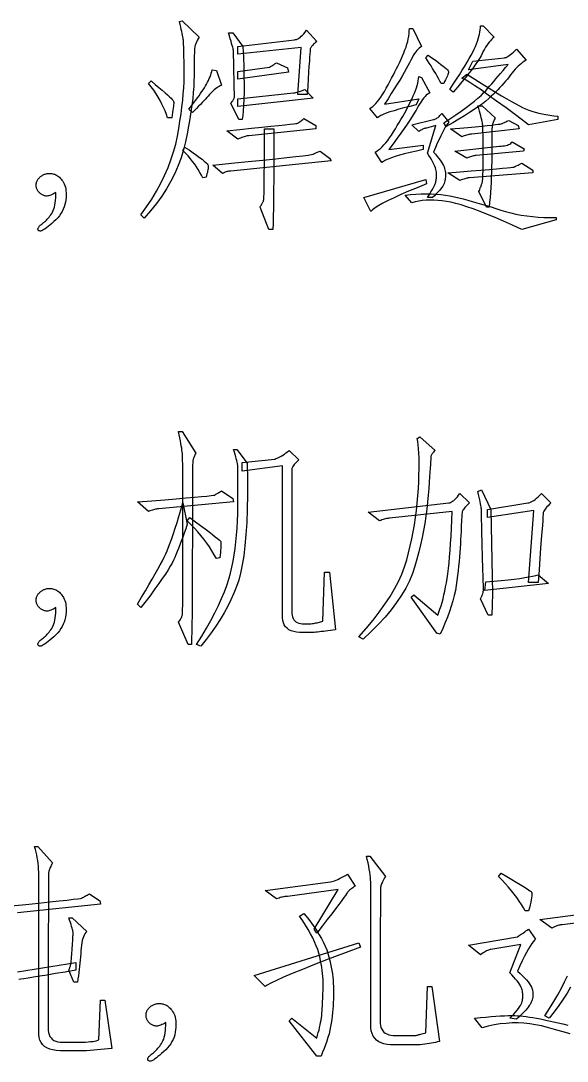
# Model space of a CAD drawing. Extents: x 0 to 420, y 0 to 297.
# Drawn here: x 80.59 to 91.79, y 44.27 to 65.58 of the extents above; entities that cross this region are included whole.
import ezdxf

# ---------------------------------------------------------------- set-up
doc = ezdxf.new("R2010")
doc.units = 0

msp = doc.modelspace()

# ---------------------------------------------------------------- linework, layer by layer
at = {"color": 7, "lineweight": 25}
for points in [[(83.796, 63.215), (83.824, 63.373), (83.849, 63.525), (83.871, 63.672), (83.89, 63.814), (83.906, 63.951), (83.918, 64.083), (83.928, 64.21), (83.934, 64.332), (83.937, 64.448), (83.937, 64.56), (83.935, 64.664), (83.933, 64.759), (83.931, 64.845), (83.93, 64.921), (83.928, 64.988), (83.926, 65.046), (83.924, 65.095), (83.923, 65.134), (83.921, 65.163), (83.919, 65.184), (83.917, 65.202), (83.913, 65.224), (83.908, 65.251), (83.902, 65.282), (83.895, 65.318), (83.886, 65.358), (83.877, 65.402), (83.866, 65.451), (83.853, 65.504), (83.84, 65.562), (83.893, 65.579), (84.244, 65.245), (84.231, 65.225), (84.218, 65.204), (84.207, 65.185), (84.196, 65.165), (84.187, 65.147), (84.179, 65.128), (84.172, 65.111), (84.165, 65.094), (84.16, 65.077), (84.156, 65.061), (84.153, 65.041), (84.15, 65.011), (84.147, 64.973), (84.145, 64.926), (84.143, 64.87), (84.142, 64.805), (84.14, 64.731), (84.139, 64.647), (84.139, 64.555), (84.139, 64.454), (84.137, 64.346), (84.132, 64.232), (84.123, 64.111), (84.111, 63.985), (84.095, 63.852), (84.075, 63.714), (84.053, 63.57), (84.026, 63.419), (83.996, 63.263), (83.963, 63.101), (83.923, 62.937), (83.873, 62.774), (83.813, 62.613), (83.744, 62.454), (83.664, 62.297), (83.575, 62.141), (83.476, 61.987), (83.367, 61.835), (83.248, 61.685), (83.119, 61.536), (83.049, 61.607), (83.164, 61.768), (83.27, 61.93), (83.367, 62.091), (83.455, 62.252), (83.535, 62.413), (83.605, 62.574), (83.666, 62.735), (83.718, 62.895), (83.762, 63.055)], [(88.551, 64.718), (88.52, 64.659), (88.485, 64.594), (88.446, 64.524), (88.402, 64.448), (88.353, 64.367), (88.3, 64.279), (88.242, 64.187), (88.18, 64.088), (88.113, 63.984), (88.041, 63.874), (88.744, 63.98), (88.691, 63.857), (88.56, 63.826), (88.44, 63.796), (88.332, 63.767), (88.236, 63.739), (88.151, 63.712), (88.078, 63.686), (88.016, 63.661), (87.966, 63.637), (87.927, 63.615), (87.9, 63.593), (87.742, 63.786), (87.771, 63.803), (87.801, 63.826), (87.831, 63.853), (87.863, 63.886), (87.896, 63.925), (87.93, 63.969), (87.965, 64.018), (88.001, 64.073), (88.038, 64.134), (88.076, 64.2), (88.114, 64.268), (88.151, 64.336), (88.188, 64.403), (88.223, 64.47), (88.256, 64.536), (88.289, 64.601), (88.321, 64.667), (88.352, 64.731), (88.382, 64.795), (88.41, 64.859), (88.437, 64.921), (88.461, 64.982), (88.482, 65.042), (88.5, 65.101), (88.516, 65.158), (88.528, 65.213), (88.538, 65.267), (88.545, 65.32), (88.549, 65.371), (88.551, 65.421), (88.621, 65.421), (88.797, 65.052), (88.776, 65.039), (88.753, 65.022), (88.731, 65), (88.707, 64.973), (88.683, 64.942), (88.658, 64.907), (88.632, 64.866), (88.606, 64.821), (88.579, 64.772)], [(89.447, 64.12), (89.377, 64.173), (89.449, 64.28), (89.515, 64.381), (89.577, 64.476), (89.634, 64.567), (89.687, 64.652), (89.735, 64.732), (89.778, 64.807), (89.816, 64.876), (89.849, 64.94), (89.878, 64.999), (89.903, 65.055), (89.925, 65.108), (89.945, 65.16), (89.962, 65.21), (89.977, 65.259), (89.989, 65.305), (89.998, 65.35), (90.005, 65.393), (90.009, 65.434), (90.01, 65.474), (90.063, 65.474), (90.291, 65.245), (90.263, 65.223), (90.236, 65.198), (90.21, 65.171), (90.184, 65.141), (90.159, 65.109), (90.135, 65.075), (90.111, 65.038), (90.089, 64.998), (90.066, 64.956), (90.045, 64.911), (90.02, 64.862), (89.987, 64.807), (89.947, 64.744), (89.899, 64.675), (89.843, 64.599), (89.779, 64.517), (89.708, 64.428), (89.629, 64.332), (89.542, 64.23)], [(84.947, 64.964), (84.946, 64.974), (84.943, 64.99), (84.938, 65.012), (84.93, 65.04), (84.921, 65.074), (84.909, 65.114), (84.896, 65.16), (84.88, 65.212), (84.862, 65.27), (84.842, 65.333), (84.93, 65.333), (85.141, 65.052), (85.15, 64.835), (85.157, 64.632), (85.161, 64.445), (85.163, 64.273), (85.163, 64.116), (85.16, 63.974), (85.154, 63.847), (85.146, 63.736), (85.136, 63.639), (85.123, 63.558), (85.053, 63.558), (84.895, 63.892), (84.908, 63.909), (84.92, 63.925), (84.93, 63.941), (84.94, 63.955), (84.947, 63.969), (84.954, 63.982), (84.959, 63.993), (84.962, 64.004), (84.964, 64.015), (84.965, 64.024), (84.965, 64.036), (84.965, 64.057), (84.964, 64.085), (84.964, 64.121), (84.963, 64.164), (84.962, 64.216), (84.961, 64.275), (84.959, 64.342), (84.958, 64.416), (84.956, 64.498), (84.954, 64.581), (84.953, 64.655), (84.952, 64.721), (84.951, 64.78), (84.95, 64.83), (84.949, 64.873), (84.948, 64.908), (84.948, 64.934), (84.947, 64.953)], [(85.035, 65.052), (86.195, 65.193), (86.217, 65.195), (86.239, 65.2), (86.262, 65.21), (86.285, 65.224), (86.31, 65.241), (86.335, 65.262), (86.36, 65.287), (86.387, 65.316), (86.414, 65.349), (86.441, 65.386), (86.652, 65.158), (86.629, 65.137), (86.608, 65.118), (86.589, 65.1), (86.572, 65.083), (86.558, 65.067), (86.546, 65.053), (86.536, 65.04), (86.529, 65.028), (86.523, 65.018), (86.521, 65.008), (86.518, 64.991), (86.515, 64.956), (86.511, 64.905), (86.507, 64.837), (86.501, 64.751), (86.494, 64.649), (86.487, 64.529), (86.478, 64.392), (86.469, 64.239), (86.459, 64.068), (86.266, 64.068), (86.336, 65.035), (85.035, 64.894)], [(90.23, 64.033), (90.178, 63.985), (90.117, 63.935), (90.047, 63.881), (89.968, 63.824), (89.88, 63.765), (89.783, 63.701), (89.678, 63.635), (89.563, 63.566), (89.439, 63.493), (89.307, 63.417), (89.254, 63.488), (89.383, 63.573), (89.502, 63.655), (89.612, 63.732), (89.712, 63.804), (89.803, 63.872), (89.885, 63.936), (89.957, 63.995), (90.019, 64.05), (90.072, 64.101), (90.115, 64.147), (90.155, 64.192), (90.195, 64.239), (90.238, 64.287), (90.281, 64.338), (90.326, 64.391), (90.373, 64.445), (90.42, 64.502), (90.47, 64.56), (90.52, 64.621), (90.572, 64.683), (89.764, 64.577), (89.852, 64.753), (90.502, 64.824), (90.517, 64.825), (90.534, 64.831), (90.554, 64.839), (90.575, 64.852), (90.599, 64.868), (90.624, 64.887), (90.652, 64.91), (90.682, 64.936), (90.714, 64.966), (90.748, 64.999), (90.941, 64.771), (90.91, 64.752), (90.878, 64.731), (90.847, 64.707), (90.815, 64.681), (90.783, 64.652), (90.752, 64.621), (90.72, 64.588), (90.688, 64.551), (90.657, 64.513), (90.625, 64.472), (90.593, 64.43), (90.559, 64.387), (90.523, 64.344), (90.486, 64.3), (90.447, 64.257), (90.407, 64.213), (90.365, 64.168), (90.321, 64.123), (90.276, 64.078)], [(88.938, 64.876), (89.014, 64.822), (89.083, 64.773), (89.145, 64.728), (89.198, 64.688), (89.243, 64.652), (89.28, 64.621), (89.31, 64.595), (89.331, 64.573), (89.345, 64.555), (89.351, 64.542), (89.351, 64.53), (89.35, 64.516), (89.346, 64.498), (89.339, 64.478), (89.331, 64.454), (89.32, 64.428), (89.307, 64.4), (89.292, 64.368), (89.274, 64.334), (89.254, 64.296), (89.201, 64.296), (89.176, 64.346), (89.149, 64.396), (89.121, 64.447), (89.092, 64.499), (89.061, 64.551), (89.028, 64.604), (88.995, 64.658), (88.959, 64.713), (88.923, 64.768), (88.885, 64.824)], [(84.35, 64.208), (84.373, 64.247), (84.395, 64.285), (84.416, 64.323), (84.434, 64.36), (84.451, 64.397), (84.466, 64.434), (84.479, 64.47), (84.49, 64.506), (84.5, 64.542), (84.508, 64.577), (84.596, 64.56), (84.701, 64.261), (84.677, 64.25), (84.652, 64.236), (84.627, 64.222), (84.603, 64.205), (84.578, 64.186), (84.554, 64.166), (84.529, 64.144), (84.504, 64.12), (84.48, 64.095), (84.455, 64.068), (84.43, 64.039), (84.402, 64.008), (84.372, 63.975), (84.34, 63.941), (84.306, 63.905), (84.27, 63.867), (84.231, 63.828), (84.191, 63.786), (84.148, 63.743), (84.104, 63.699), (84.033, 63.769), (84.071, 63.818), (84.108, 63.865), (84.143, 63.912), (84.177, 63.957), (84.209, 64.002), (84.24, 64.045), (84.27, 64.088), (84.298, 64.129), (84.324, 64.169)], [(85.035, 64.542), (85.686, 64.63), (85.703, 64.641), (85.719, 64.651), (85.735, 64.66), (85.75, 64.67), (85.765, 64.679), (85.778, 64.687), (85.791, 64.695), (85.804, 64.703), (85.815, 64.711), (85.826, 64.718), (86.055, 64.613), (86.072, 64.525), (85.035, 64.384)], [(83.26, 64.349), (83.344, 64.278), (83.419, 64.214), (83.486, 64.157), (83.544, 64.106), (83.594, 64.061), (83.635, 64.023), (83.668, 63.992), (83.693, 63.966), (83.709, 63.948), (83.717, 63.936), (83.72, 63.925), (83.721, 63.908), (83.721, 63.887), (83.72, 63.86), (83.717, 63.828), (83.713, 63.791), (83.707, 63.749), (83.7, 63.702), (83.692, 63.65), (83.682, 63.593), (83.594, 63.593), (83.571, 63.663), (83.545, 63.734), (83.515, 63.804), (83.481, 63.874), (83.444, 63.945), (83.404, 64.015), (83.36, 64.085), (83.313, 64.156), (83.262, 64.226), (83.207, 64.296)], [(87.988, 62.679), (87.848, 62.89), (87.883, 62.91), (87.919, 62.935), (87.956, 62.964), (87.993, 62.998), (88.03, 63.037), (88.068, 63.081), (88.107, 63.129), (88.146, 63.182), (88.186, 63.24), (88.226, 63.303), (88.266, 63.368), (88.304, 63.432), (88.342, 63.496), (88.379, 63.559), (88.415, 63.622), (88.449, 63.684), (88.483, 63.745), (88.515, 63.807), (88.547, 63.867), (88.577, 63.927), (88.606, 63.986), (88.632, 64.043), (88.655, 64.098), (88.676, 64.152), (88.694, 64.204), (88.709, 64.254), (88.722, 64.302), (88.732, 64.349), (88.739, 64.394), (88.744, 64.437), (88.797, 64.419), (88.973, 64.103), (88.948, 64.09), (88.923, 64.074), (88.898, 64.054), (88.873, 64.03), (88.848, 64.002), (88.822, 63.97), (88.796, 63.934), (88.77, 63.895), (88.744, 63.851), (88.718, 63.804), (88.688, 63.751), (88.652, 63.691), (88.609, 63.623), (88.56, 63.548), (88.505, 63.466), (88.443, 63.376), (88.374, 63.279), (88.299, 63.174), (88.217, 63.062), (88.129, 62.943), (88.832, 63.031), (88.832, 62.943), (88.694, 62.912), (88.568, 62.882), (88.453, 62.853), (88.351, 62.825), (88.261, 62.798), (88.182, 62.772), (88.116, 62.747), (88.062, 62.723), (88.019, 62.701)], [(91.592, 63.628), (91.592, 63.558), (90.994, 63.452), (90.753, 63.633), (90.534, 63.794), (90.339, 63.937), (90.167, 64.06), (90.019, 64.164), (89.893, 64.25), (89.791, 64.316), (89.712, 64.364), (89.656, 64.392), (89.623, 64.402), (89.729, 64.49), (89.892, 64.385), (90.044, 64.288), (90.186, 64.199), (90.316, 64.118), (90.436, 64.046), (90.545, 63.981), (90.643, 63.925), (90.73, 63.876), (90.806, 63.836), (90.871, 63.804), (90.932, 63.777), (90.996, 63.752), (91.062, 63.729), (91.13, 63.708), (91.201, 63.69), (91.274, 63.673), (91.35, 63.659), (91.428, 63.647), (91.509, 63.636)], [(85.035, 63.98), (86.178, 64.103), (86.202, 64.107), (86.226, 64.111), (86.25, 64.117), (86.273, 64.123), (86.296, 64.129), (86.319, 64.137), (86.341, 64.145), (86.363, 64.154), (86.385, 64.163), (86.406, 64.173), (86.582, 63.997), (85.035, 63.822)], [(89.975, 62.081), (89.985, 62.105), (89.994, 62.128), (90.003, 62.15), (90.011, 62.17), (90.019, 62.189), (90.025, 62.207), (90.031, 62.224), (90.037, 62.239), (90.041, 62.253), (90.045, 62.266), (90.048, 62.283), (90.051, 62.309), (90.054, 62.343), (90.056, 62.387), (90.058, 62.44), (90.06, 62.501), (90.061, 62.572), (90.062, 62.651), (90.062, 62.74), (90.063, 62.837), (90.062, 62.935), (90.062, 63.025), (90.062, 63.106), (90.061, 63.179), (90.06, 63.244), (90.059, 63.3), (90.058, 63.349), (90.057, 63.389), (90.055, 63.42), (90.054, 63.444), (90.051, 63.465), (90.047, 63.49), (90.041, 63.52), (90.034, 63.553), (90.025, 63.591), (90.015, 63.632), (90.003, 63.678), (89.989, 63.728), (89.974, 63.781), (89.957, 63.839), (90.045, 63.839), (90.309, 63.593), (90.299, 63.572), (90.289, 63.552), (90.281, 63.533), (90.274, 63.514), (90.267, 63.496), (90.261, 63.479), (90.256, 63.463), (90.252, 63.447), (90.249, 63.432), (90.247, 63.417), (90.245, 63.399), (90.244, 63.37), (90.243, 63.332), (90.242, 63.285), (90.241, 63.228), (90.24, 63.162), (90.239, 63.086), (90.239, 63.001), (90.238, 62.906), (90.238, 62.802), (90.238, 62.694), (90.236, 62.586), (90.234, 62.48), (90.23, 62.375), (90.225, 62.27), (90.219, 62.167), (90.213, 62.065), (90.205, 61.964), (90.196, 61.864), (90.186, 61.765), (90.133, 61.765)], [(86.635, 63.365), (85.264, 63.224), (85.246, 63.223), (85.227, 63.221), (85.206, 63.218), (85.185, 63.213), (85.163, 63.206), (85.139, 63.199), (85.115, 63.19), (85.089, 63.179), (85.063, 63.167), (85.035, 63.154), (84.807, 63.329), (85.074, 63.356), (85.314, 63.38), (85.527, 63.402), (85.712, 63.421), (85.87, 63.437), (86.001, 63.451), (86.104, 63.462), (86.179, 63.47), (86.227, 63.476), (86.248, 63.479), (86.256, 63.481), (86.265, 63.486), (86.276, 63.491), (86.288, 63.499), (86.301, 63.507), (86.316, 63.518), (86.332, 63.53), (86.349, 63.544), (86.368, 63.559), (86.389, 63.576), (86.635, 63.435)], [(88.744, 63.312), (88.604, 63.452), (89.043, 63.558), (89.057, 63.559), (89.073, 63.563), (89.088, 63.569), (89.105, 63.578), (89.122, 63.589), (89.14, 63.602), (89.159, 63.618), (89.178, 63.637), (89.198, 63.658), (89.219, 63.681), (89.359, 63.505), (89.337, 63.477), (89.313, 63.441), (89.287, 63.398), (89.258, 63.348), (89.228, 63.29), (89.195, 63.225), (89.16, 63.152), (89.123, 63.072), (89.084, 62.985), (89.043, 62.89), (89.083, 62.845), (89.12, 62.802), (89.153, 62.762), (89.182, 62.723), (89.208, 62.686), (89.23, 62.651), (89.248, 62.617), (89.262, 62.586), (89.273, 62.557), (89.28, 62.53), (89.285, 62.503), (89.288, 62.477), (89.291, 62.451), (89.292, 62.426), (89.291, 62.4), (89.29, 62.375), (89.287, 62.349), (89.283, 62.324), (89.278, 62.299), (89.272, 62.275), (89.263, 62.249), (89.25, 62.223), (89.235, 62.195), (89.215, 62.165), (89.192, 62.134), (89.166, 62.102), (89.136, 62.068), (89.103, 62.033), (89.066, 61.996), (89.025, 61.958), (88.92, 61.958), (88.947, 61.999), (88.972, 62.038), (88.994, 62.074), (89.014, 62.107), (89.032, 62.139), (89.048, 62.167), (89.061, 62.193), (89.072, 62.217), (89.081, 62.238), (89.087, 62.257), (89.092, 62.275), (89.096, 62.294), (89.1, 62.314), (89.102, 62.335), (89.105, 62.356), (89.106, 62.378), (89.107, 62.402), (89.107, 62.426), (89.106, 62.451), (89.105, 62.477), (89.101, 62.505), (89.094, 62.535), (89.084, 62.568), (89.071, 62.603), (89.054, 62.642), (89.034, 62.683), (89.01, 62.726), (88.984, 62.772), (88.953, 62.821), (88.92, 62.872), (89.096, 63.435), (88.902, 63.382), (88.891, 63.381), (88.879, 63.379), (88.866, 63.376), (88.852, 63.371), (88.837, 63.365), (88.82, 63.357), (88.803, 63.348), (88.784, 63.337), (88.765, 63.325)], [(89.395, 63.365), (89.582, 63.381), (89.751, 63.397), (89.901, 63.411), (90.033, 63.424), (90.146, 63.435), (90.24, 63.445), (90.316, 63.453), (90.373, 63.46), (90.412, 63.466), (90.432, 63.47), (90.443, 63.474), (90.455, 63.479), (90.468, 63.484), (90.482, 63.49), (90.498, 63.496), (90.514, 63.504), (90.531, 63.512), (90.55, 63.521), (90.569, 63.53), (90.59, 63.54), (90.783, 63.435), (90.801, 63.365), (89.834, 63.259), (89.819, 63.259), (89.803, 63.257), (89.786, 63.254), (89.767, 63.251), (89.746, 63.246), (89.724, 63.24), (89.701, 63.233), (89.677, 63.225), (89.651, 63.216), (89.623, 63.206)], [(85.774, 63.365), (85.773, 63.078), (85.773, 62.81), (85.772, 62.559), (85.771, 62.327), (85.769, 62.112), (85.767, 61.915), (85.765, 61.737), (85.762, 61.576), (85.759, 61.433), (85.756, 61.308), (85.668, 61.308), (85.492, 61.765), (85.502, 61.782), (85.512, 61.798), (85.521, 61.814), (85.529, 61.828), (85.536, 61.842), (85.543, 61.855), (85.549, 61.867), (85.554, 61.877), (85.559, 61.888), (85.563, 61.897), (85.566, 61.919), (85.569, 61.97), (85.572, 62.047), (85.574, 62.153), (85.576, 62.286), (85.577, 62.446), (85.579, 62.635), (85.579, 62.85), (85.58, 63.094), (85.58, 63.365)], [(90.889, 62.908), (89.922, 62.82), (89.911, 62.819), (89.897, 62.818), (89.882, 62.815), (89.866, 62.811), (89.847, 62.807), (89.827, 62.801), (89.805, 62.794), (89.781, 62.786), (89.756, 62.777), (89.729, 62.767), (89.483, 62.908), (90.397, 63.013), (90.434, 63.014), (90.469, 63.017), (90.502, 63.021), (90.532, 63.027), (90.559, 63.035), (90.584, 63.045), (90.607, 63.056), (90.627, 63.069), (90.645, 63.084), (90.66, 63.101), (90.906, 62.96)], [(83.945, 62.995), (84.036, 62.935), (84.117, 62.879), (84.188, 62.829), (84.251, 62.783), (84.304, 62.743), (84.347, 62.708), (84.382, 62.677), (84.407, 62.652), (84.422, 62.632), (84.429, 62.618), (84.43, 62.604), (84.43, 62.588), (84.429, 62.57), (84.426, 62.55), (84.422, 62.527), (84.417, 62.503), (84.411, 62.475), (84.403, 62.446), (84.395, 62.414), (84.385, 62.38), (84.315, 62.363), (84.288, 62.419), (84.259, 62.475), (84.226, 62.531), (84.191, 62.588), (84.152, 62.644), (84.11, 62.7), (84.065, 62.756), (84.016, 62.813), (83.965, 62.869), (83.91, 62.925)], [(84.525, 62.626), (84.907, 62.663), (85.249, 62.697), (85.551, 62.727), (85.815, 62.754), (86.039, 62.778), (86.225, 62.798), (86.371, 62.815), (86.477, 62.829), (86.545, 62.839), (86.573, 62.846), (86.583, 62.851), (86.593, 62.857), (86.605, 62.863), (86.618, 62.869), (86.633, 62.875), (86.648, 62.881), (86.665, 62.887), (86.683, 62.894), (86.702, 62.901), (86.723, 62.908), (86.916, 62.767), (86.951, 62.714), (84.895, 62.503), (84.88, 62.503), (84.865, 62.501), (84.849, 62.499), (84.833, 62.495), (84.816, 62.49), (84.798, 62.484), (84.779, 62.477), (84.76, 62.47), (84.74, 62.461), (84.719, 62.451)], [(89.342, 62.468), (89.593, 62.488), (89.818, 62.506), (90.017, 62.523), (90.19, 62.537), (90.337, 62.549), (90.459, 62.56), (90.555, 62.568), (90.624, 62.575), (90.668, 62.58), (90.687, 62.582), (90.693, 62.585), (90.702, 62.588), (90.713, 62.593), (90.726, 62.599), (90.742, 62.607), (90.759, 62.615), (90.78, 62.625), (90.802, 62.636), (90.827, 62.648), (90.854, 62.661), (91.082, 62.521), (91.082, 62.468), (89.781, 62.363), (89.77, 62.362), (89.757, 62.361), (89.742, 62.358), (89.725, 62.354), (89.707, 62.349), (89.686, 62.344), (89.664, 62.337), (89.641, 62.329), (89.615, 62.32), (89.588, 62.31)], [(81.309, 62.064), (81.281, 62.047), (81.255, 62.033), (81.23, 62.021), (81.206, 62.01), (81.183, 62.002), (81.162, 61.996), (81.142, 61.992), (81.123, 61.991), (81.105, 61.991), (81.089, 61.994), (81.073, 61.997), (81.058, 62.002), (81.044, 62.008), (81.03, 62.015), (81.016, 62.022), (81.004, 62.03), (80.991, 62.04), (80.979, 62.05), (80.968, 62.061), (80.957, 62.073), (80.947, 62.085), (80.938, 62.098), (80.93, 62.111), (80.923, 62.125), (80.918, 62.139), (80.913, 62.153), (80.909, 62.167), (80.906, 62.182), (80.905, 62.198), (80.904, 62.213), (80.905, 62.229), (80.906, 62.244), (80.909, 62.259), (80.913, 62.274), (80.918, 62.288), (80.923, 62.302), (80.93, 62.315), (80.938, 62.329), (80.947, 62.341), (80.957, 62.354), (80.968, 62.366), (80.979, 62.377), (80.991, 62.388), (81.004, 62.397), (81.016, 62.407), (81.03, 62.415), (81.044, 62.423), (81.058, 62.43), (81.073, 62.436), (81.089, 62.442), (81.105, 62.447), (81.121, 62.45), (81.138, 62.453), (81.155, 62.454), (81.172, 62.455), (81.19, 62.454), (81.208, 62.453), (81.227, 62.45), (81.246, 62.447), (81.265, 62.442), (81.284, 62.436), (81.303, 62.427), (81.322, 62.417), (81.341, 62.405), (81.359, 62.391), (81.378, 62.375), (81.396, 62.357), (81.414, 62.338), (81.432, 62.316), (81.449, 62.292), (81.466, 62.266), (81.48, 62.238), (81.492, 62.207), (81.501, 62.173), (81.509, 62.136), (81.514, 62.097), (81.516, 62.055), (81.517, 62.011), (81.515, 61.964), (81.511, 61.914), (81.504, 61.864), (81.493, 61.815), (81.478, 61.767), (81.459, 61.72), (81.436, 61.675), (81.41, 61.631), (81.379, 61.588), (81.345, 61.546), (81.307, 61.505), (81.265, 61.466), (81.222, 61.429), (81.184, 61.397), (81.148, 61.368), (81.116, 61.342), (81.087, 61.321), (81.061, 61.304), (81.039, 61.29), (81.02, 61.281), (81.004, 61.275), (80.992, 61.273), (80.982, 61.273), (80.973, 61.275), (80.965, 61.277), (80.959, 61.28), (80.953, 61.284), (80.948, 61.289), (80.944, 61.294), (80.942, 61.301), (80.94, 61.308), (80.94, 61.317), (80.941, 61.326), (80.943, 61.335), (80.948, 61.345), (80.955, 61.356), (80.964, 61.367), (80.974, 61.379), (80.987, 61.391), (81.001, 61.404), (81.018, 61.417), (81.036, 61.431), (81.055, 61.446), (81.075, 61.462), (81.093, 61.479), (81.112, 61.497), (81.131, 61.517), (81.149, 61.538), (81.167, 61.56), (81.185, 61.583), (81.203, 61.607), (81.221, 61.633), (81.237, 61.661), (81.252, 61.693), (81.266, 61.727), (81.277, 61.765), (81.287, 61.807), (81.295, 61.851), (81.301, 61.9), (81.305, 61.951), (81.308, 62.006)], [(88.902, 62.24), (88.711, 62.161), (88.536, 62.088), (88.379, 62.019), (88.239, 61.956), (88.116, 61.897), (88.01, 61.843), (87.922, 61.794), (87.851, 61.75), (87.797, 61.711), (87.76, 61.677), (87.619, 61.958), (88.885, 62.327)], [(90.423, 61.703), (90.524, 61.672), (90.629, 61.644), (90.735, 61.62), (90.845, 61.599), (90.957, 61.583), (91.072, 61.57), (91.189, 61.56), (91.309, 61.554), (91.431, 61.552), (91.557, 61.554), (91.557, 61.501), (90.854, 61.308), (90.662, 61.396), (90.481, 61.476), (90.31, 61.55), (90.149, 61.616), (89.999, 61.675), (89.859, 61.727), (89.73, 61.771), (89.61, 61.809), (89.502, 61.839), (89.403, 61.862), (89.312, 61.879), (89.222, 61.892), (89.136, 61.901), (89.052, 61.907), (88.971, 61.908), (88.892, 61.905), (88.816, 61.898), (88.742, 61.887), (88.672, 61.872), (88.604, 61.853), (88.463, 62.011), (88.574, 62.023), (88.683, 62.032), (88.79, 62.037), (88.895, 62.039), (88.997, 62.037), (89.097, 62.032), (89.194, 62.023), (89.29, 62.011), (89.383, 61.995), (89.474, 61.976), (89.564, 61.954), (89.655, 61.931), (89.747, 61.907), (89.841, 61.882), (89.935, 61.855), (90.031, 61.827), (90.127, 61.798), (90.225, 61.768), (90.323, 61.736)], [(83.901, 53.432), (83.903, 53.462), (83.905, 53.522), (83.906, 53.61), (83.907, 53.727), (83.908, 53.874), (83.909, 54.049), (83.909, 54.253), (83.91, 54.487), (83.91, 54.749), (83.91, 55.04), (83.91, 55.332), (83.91, 55.596), (83.909, 55.831), (83.909, 56.039), (83.908, 56.218), (83.907, 56.369), (83.906, 56.492), (83.905, 56.587), (83.903, 56.654), (83.901, 56.693), (83.899, 56.72), (83.895, 56.751), (83.891, 56.787), (83.885, 56.828), (83.877, 56.873), (83.869, 56.923), (83.859, 56.977), (83.848, 57.036), (83.836, 57.099), (83.822, 57.167), (83.893, 57.167), (84.174, 56.728), (84.164, 56.707), (84.155, 56.687), (84.146, 56.669), (84.139, 56.651), (84.132, 56.633), (84.126, 56.617), (84.122, 56.602), (84.118, 56.587), (84.115, 56.574), (84.112, 56.561), (84.111, 56.533), (84.109, 56.476), (84.108, 56.388), (84.107, 56.27), (84.106, 56.121), (84.105, 55.943), (84.104, 55.734), (84.104, 55.495), (84.104, 55.226), (84.104, 54.926), (84.103, 54.622), (84.103, 54.338), (84.102, 54.075), (84.101, 53.832), (84.099, 53.61), (84.097, 53.408), (84.095, 53.227), (84.092, 53.067), (84.089, 52.927), (84.086, 52.808), (84.016, 52.808), (83.822, 53.265), (83.836, 53.282), (83.848, 53.3), (83.859, 53.317), (83.869, 53.334), (83.877, 53.351), (83.885, 53.367), (83.891, 53.384), (83.895, 53.4), (83.899, 53.416)], [(87.602, 52.913), (87.514, 52.966), (87.666, 53.137), (87.806, 53.305), (87.935, 53.47), (88.051, 53.631), (88.155, 53.79), (88.248, 53.946), (88.328, 54.099), (88.397, 54.249), (88.453, 54.396), (88.498, 54.539), (88.535, 54.682), (88.57, 54.826), (88.601, 54.97), (88.629, 55.115), (88.654, 55.26), (88.676, 55.406), (88.696, 55.553), (88.712, 55.701), (88.725, 55.849), (88.735, 55.998), (88.743, 56.143), (88.748, 56.279), (88.752, 56.405), (88.752, 56.522), (88.751, 56.629), (88.747, 56.727), (88.741, 56.816), (88.733, 56.896), (88.722, 56.966), (88.709, 57.027), (88.762, 57.062), (89.078, 56.781), (89.062, 56.763), (89.047, 56.747), (89.033, 56.731), (89.022, 56.716), (89.012, 56.702), (89.004, 56.688), (88.998, 56.675), (88.994, 56.662), (88.991, 56.651), (88.99, 56.64), (88.99, 56.623), (88.988, 56.592), (88.986, 56.548), (88.982, 56.491), (88.977, 56.42), (88.971, 56.336), (88.964, 56.239), (88.957, 56.128), (88.948, 56.004), (88.938, 55.867), (88.925, 55.722), (88.91, 55.578), (88.891, 55.433), (88.869, 55.287), (88.843, 55.141), (88.814, 54.995), (88.782, 54.849), (88.746, 54.702), (88.707, 54.555), (88.665, 54.408), (88.615, 54.26), (88.552, 54.112), (88.477, 53.963), (88.39, 53.814), (88.289, 53.665), (88.177, 53.515), (88.052, 53.365), (87.914, 53.215), (87.764, 53.064)], [(85.053, 54.126), (85.007, 53.993), (84.954, 53.858), (84.895, 53.724), (84.828, 53.589), (84.754, 53.454), (84.673, 53.318), (84.585, 53.183), (84.49, 53.046), (84.388, 52.91), (84.279, 52.773), (84.191, 52.808), (84.297, 52.978), (84.394, 53.142), (84.483, 53.301), (84.564, 53.455), (84.638, 53.603), (84.703, 53.747), (84.761, 53.885), (84.81, 54.017), (84.852, 54.145), (84.886, 54.267), (84.914, 54.388), (84.94, 54.513), (84.962, 54.641), (84.981, 54.773), (84.998, 54.909), (85.011, 55.047), (85.022, 55.19), (85.029, 55.336), (85.034, 55.485), (85.035, 55.638), (85.035, 55.786), (85.035, 55.919), (85.035, 56.037), (85.035, 56.141), (85.035, 56.231), (85.035, 56.307), (85.035, 56.368), (85.035, 56.414), (85.035, 56.446), (85.035, 56.464), (85.034, 56.477), (85.032, 56.494), (85.027, 56.516), (85.021, 56.543), (85.013, 56.574), (85.004, 56.61), (84.992, 56.65), (84.979, 56.695), (84.964, 56.744), (84.947, 56.798), (85.018, 56.798), (85.229, 56.517), (85.233, 56.183), (85.233, 55.87), (85.228, 55.578), (85.217, 55.308), (85.202, 55.058), (85.182, 54.829), (85.157, 54.622), (85.127, 54.436), (85.093, 54.27)], [(85.123, 56.359), (85.123, 56.535), (85.791, 56.605), (85.816, 56.613), (85.842, 56.623), (85.87, 56.635), (85.898, 56.65), (85.927, 56.666), (85.958, 56.685), (85.989, 56.706), (86.022, 56.729), (86.055, 56.754), (86.09, 56.781), (86.283, 56.587), (86.257, 56.56), (86.233, 56.535), (86.212, 56.512), (86.193, 56.49), (86.178, 56.471), (86.165, 56.453), (86.155, 56.438), (86.148, 56.424), (86.144, 56.412), (86.143, 56.403), (86.143, 56.365), (86.143, 56.27), (86.143, 56.118), (86.143, 55.908), (86.143, 55.64), (86.143, 55.315), (86.143, 54.933), (86.143, 54.493), (86.143, 53.996), (86.143, 53.441), (86.148, 53.404), (86.157, 53.37), (86.169, 53.341), (86.185, 53.314), (86.204, 53.291), (86.227, 53.272), (86.253, 53.256), (86.283, 53.244), (86.317, 53.235), (86.354, 53.23), (86.529, 53.23), (86.557, 53.234), (86.584, 53.238), (86.611, 53.242), (86.636, 53.247), (86.661, 53.252), (86.685, 53.257), (86.709, 53.263), (86.732, 53.269), (86.754, 53.276), (86.775, 53.283), (86.811, 54.285), (86.916, 54.285), (87.039, 53.107), (86.984, 53.1), (86.932, 53.093), (86.881, 53.087), (86.834, 53.081), (86.789, 53.076), (86.746, 53.071), (86.706, 53.066), (86.668, 53.062), (86.633, 53.058), (86.6, 53.054), (86.301, 53.054), (86.237, 53.06), (86.18, 53.072), (86.129, 53.088), (86.084, 53.11), (86.046, 53.138), (86.014, 53.17), (85.988, 53.208), (85.969, 53.251), (85.956, 53.299), (85.949, 53.353), (85.949, 56.464)], [(84.93, 55.796), (84.947, 55.726), (83.418, 55.585), (83.403, 55.585), (83.387, 55.583), (83.37, 55.581), (83.351, 55.577), (83.33, 55.572), (83.308, 55.566), (83.285, 55.559), (83.261, 55.552), (83.235, 55.543), (83.207, 55.533), (82.979, 55.726), (83.273, 55.749), (83.537, 55.771), (83.771, 55.79), (83.974, 55.807), (84.148, 55.823), (84.291, 55.836), (84.403, 55.847), (84.486, 55.855), (84.538, 55.862), (84.561, 55.867), (84.568, 55.871), (84.578, 55.876), (84.588, 55.882), (84.6, 55.889), (84.613, 55.897), (84.628, 55.907), (84.644, 55.917), (84.662, 55.928), (84.681, 55.941), (84.701, 55.954)], [(89.131, 53.406), (89.155, 53.467), (89.178, 53.531), (89.2, 53.599), (89.221, 53.67), (89.241, 53.744), (89.26, 53.821), (89.277, 53.902), (89.294, 53.985), (89.31, 54.072), (89.324, 54.161), (89.338, 54.257), (89.351, 54.363), (89.363, 54.477), (89.375, 54.6), (89.386, 54.733), (89.396, 54.874), (89.406, 55.025), (89.414, 55.185), (89.422, 55.354), (89.43, 55.533), (88.147, 55.392), (88.132, 55.391), (88.116, 55.39), (88.098, 55.387), (88.079, 55.384), (88.059, 55.379), (88.037, 55.373), (88.014, 55.366), (87.989, 55.358), (87.963, 55.349), (87.936, 55.339), (87.707, 55.515), (89.359, 55.708), (89.378, 55.71), (89.397, 55.716), (89.417, 55.726), (89.438, 55.739), (89.461, 55.757), (89.484, 55.778), (89.508, 55.803), (89.534, 55.832), (89.56, 55.865), (89.588, 55.902), (89.781, 55.708), (89.755, 55.681), (89.73, 55.656), (89.709, 55.632), (89.69, 55.61), (89.674, 55.59), (89.66, 55.571), (89.649, 55.555), (89.641, 55.54), (89.635, 55.526), (89.632, 55.515), (89.63, 55.501), (89.628, 55.479), (89.626, 55.45), (89.623, 55.414), (89.621, 55.37), (89.618, 55.319), (89.615, 55.26), (89.612, 55.194), (89.609, 55.121), (89.606, 55.04), (89.602, 54.955), (89.597, 54.868), (89.591, 54.78), (89.584, 54.69), (89.577, 54.599), (89.569, 54.506), (89.559, 54.411), (89.549, 54.315), (89.538, 54.217), (89.526, 54.118), (89.512, 54.016), (89.493, 53.913), (89.47, 53.808), (89.442, 53.701), (89.41, 53.592), (89.374, 53.482), (89.333, 53.369), (89.287, 53.254), (89.238, 53.137), (89.184, 53.019), (89.113, 53.036), (88.586, 53.775), (88.639, 53.827)], [(90.238, 53.406), (90.168, 53.406), (90.01, 53.74), (90.023, 53.767), (90.035, 53.794), (90.045, 53.82), (90.053, 53.845), (90.06, 53.869), (90.066, 53.893), (90.07, 53.915), (90.072, 53.936), (90.072, 53.957), (90.071, 53.977), (90.07, 54.002), (90.068, 54.041), (90.065, 54.091), (90.063, 54.154), (90.06, 54.23), (90.058, 54.318), (90.055, 54.418), (90.052, 54.531), (90.048, 54.656), (90.045, 54.794), (90.042, 54.932), (90.039, 55.056), (90.036, 55.167), (90.034, 55.264), (90.032, 55.348), (90.03, 55.419), (90.029, 55.476), (90.028, 55.52), (90.028, 55.551), (90.027, 55.568), (90.027, 55.581), (90.025, 55.599), (90.021, 55.623), (90.016, 55.652), (90.01, 55.686), (90.002, 55.726), (89.993, 55.771), (89.982, 55.821), (89.97, 55.876), (89.957, 55.937), (90.027, 55.972), (90.221, 55.568), (90.256, 53.845)], [(90.15, 55.41), (90.15, 55.568), (90.977, 55.708), (90.998, 55.71), (91.022, 55.716), (91.046, 55.726), (91.072, 55.739), (91.1, 55.757), (91.129, 55.778), (91.159, 55.803), (91.19, 55.832), (91.223, 55.865), (91.258, 55.902), (91.451, 55.708), (91.421, 55.678), (91.394, 55.649), (91.371, 55.623), (91.35, 55.599), (91.333, 55.577), (91.318, 55.556), (91.307, 55.539), (91.299, 55.523), (91.295, 55.509), (91.293, 55.497), (91.292, 55.474), (91.289, 55.424), (91.284, 55.347), (91.276, 55.244), (91.267, 55.115), (91.255, 54.96), (91.241, 54.778), (91.226, 54.569), (91.208, 54.335), (91.188, 54.074), (90.994, 54.074), (91.1, 55.55)], [(83.998, 55.269), (83.967, 55.176), (83.936, 55.087), (83.906, 55.003), (83.877, 54.923), (83.849, 54.847), (83.821, 54.775), (83.794, 54.708), (83.768, 54.645), (83.742, 54.585), (83.717, 54.531), (83.688, 54.473), (83.651, 54.408), (83.605, 54.333), (83.551, 54.249), (83.488, 54.157), (83.417, 54.056), (83.338, 53.946), (83.25, 53.827), (83.154, 53.7), (83.049, 53.564), (82.979, 53.634), (83.064, 53.774), (83.142, 53.906), (83.215, 54.029), (83.282, 54.145), (83.343, 54.252), (83.398, 54.35), (83.447, 54.441), (83.49, 54.523), (83.528, 54.597), (83.559, 54.662), (83.588, 54.728), (83.618, 54.803), (83.649, 54.886), (83.682, 54.977), (83.717, 55.078), (83.753, 55.187), (83.79, 55.304), (83.829, 55.43), (83.869, 55.565), (83.91, 55.708)], [(84.051, 55.41), (84.168, 55.322), (84.273, 55.244), (84.366, 55.173), (84.447, 55.111), (84.517, 55.058), (84.574, 55.013), (84.619, 54.976), (84.653, 54.948), (84.674, 54.929), (84.684, 54.917), (84.687, 54.908), (84.689, 54.893), (84.689, 54.873), (84.689, 54.847), (84.688, 54.816), (84.686, 54.78), (84.682, 54.739), (84.678, 54.692), (84.673, 54.64), (84.666, 54.583), (84.596, 54.566), (84.552, 54.646), (84.504, 54.726), (84.453, 54.805), (84.399, 54.884), (84.341, 54.961), (84.279, 55.038), (84.214, 55.115), (84.146, 55.19), (84.074, 55.265), (83.998, 55.339)], [(90.115, 54.091), (90.281, 54.105), (90.434, 54.119), (90.574, 54.133), (90.7, 54.147), (90.814, 54.161), (90.915, 54.176), (91.002, 54.19), (91.077, 54.204), (91.139, 54.218), (91.188, 54.232), (91.399, 54.056), (90.098, 53.915)], [(81.309, 53.564), (81.281, 53.547), (81.255, 53.533), (81.23, 53.521), (81.206, 53.51), (81.183, 53.502), (81.162, 53.496), (81.142, 53.492), (81.123, 53.491), (81.105, 53.491), (81.089, 53.494), (81.073, 53.497), (81.058, 53.502), (81.044, 53.508), (81.03, 53.515), (81.016, 53.522), (81.004, 53.53), (80.991, 53.54), (80.979, 53.55), (80.968, 53.561), (80.957, 53.573), (80.947, 53.585), (80.938, 53.598), (80.93, 53.611), (80.923, 53.625), (80.918, 53.639), (80.913, 53.653), (80.909, 53.667), (80.906, 53.682), (80.905, 53.698), (80.904, 53.713), (80.905, 53.729), (80.906, 53.744), (80.909, 53.759), (80.913, 53.774), (80.918, 53.788), (80.923, 53.802), (80.93, 53.815), (80.938, 53.829), (80.947, 53.841), (80.957, 53.854), (80.968, 53.866), (80.979, 53.877), (80.991, 53.888), (81.004, 53.897), (81.016, 53.907), (81.03, 53.915), (81.044, 53.923), (81.058, 53.93), (81.073, 53.936), (81.089, 53.942), (81.105, 53.947), (81.121, 53.95), (81.138, 53.953), (81.155, 53.954), (81.172, 53.955), (81.19, 53.954), (81.208, 53.953), (81.227, 53.95), (81.246, 53.947), (81.265, 53.942), (81.284, 53.936), (81.303, 53.927), (81.322, 53.917), (81.341, 53.905), (81.359, 53.891), (81.378, 53.875), (81.396, 53.857), (81.414, 53.838), (81.432, 53.816), (81.449, 53.792), (81.466, 53.766), (81.48, 53.738), (81.492, 53.707), (81.501, 53.673), (81.509, 53.636), (81.514, 53.597), (81.516, 53.555), (81.517, 53.511), (81.515, 53.464), (81.511, 53.414), (81.504, 53.364), (81.493, 53.315), (81.478, 53.267), (81.459, 53.22), (81.436, 53.175), (81.41, 53.131), (81.379, 53.088), (81.345, 53.046), (81.307, 53.005), (81.265, 52.966), (81.222, 52.929), (81.184, 52.897), (81.148, 52.868), (81.116, 52.842), (81.087, 52.821), (81.061, 52.804), (81.039, 52.79), (81.02, 52.781), (81.004, 52.775), (80.992, 52.773), (80.982, 52.773), (80.973, 52.775), (80.965, 52.777), (80.959, 52.78), (80.953, 52.784), (80.948, 52.789), (80.944, 52.794), (80.942, 52.801), (80.94, 52.808), (80.94, 52.817), (80.941, 52.826), (80.943, 52.835), (80.948, 52.845), (80.955, 52.856), (80.964, 52.867), (80.974, 52.879), (80.987, 52.891), (81.001, 52.904), (81.018, 52.917), (81.036, 52.931), (81.055, 52.946), (81.075, 52.962), (81.093, 52.979), (81.112, 52.997), (81.131, 53.017), (81.149, 53.038), (81.167, 53.06), (81.185, 53.083), (81.203, 53.107), (81.221, 53.133), (81.237, 53.161), (81.252, 53.193), (81.266, 53.227), (81.277, 53.265), (81.287, 53.307), (81.295, 53.351), (81.301, 53.4), (81.305, 53.451), (81.308, 53.506)], [(81.159, 48.131), (81.158, 48.085), (81.156, 47.977), (81.155, 47.808), (81.154, 47.577), (81.153, 47.285), (81.152, 46.932), (81.151, 46.517), (81.151, 46.042), (81.151, 45.504), (81.15, 44.906), (81.157, 44.859), (81.168, 44.817), (81.185, 44.78), (81.207, 44.748), (81.234, 44.721), (81.266, 44.699), (81.304, 44.682), (81.347, 44.669), (81.396, 44.662), (81.449, 44.66), (81.713, 44.66), (81.784, 44.66), (81.85, 44.662), (81.911, 44.664), (81.966, 44.668), (82.016, 44.673), (82.061, 44.679), (82.101, 44.685), (82.135, 44.693), (82.164, 44.702), (82.188, 44.712), (82.223, 45.521), (82.311, 45.521), (82.451, 44.536), (82.377, 44.526), (82.304, 44.517), (82.23, 44.51), (82.156, 44.503), (82.082, 44.497), (82.008, 44.492), (81.934, 44.488), (81.861, 44.486), (81.787, 44.484), (81.713, 44.484), (81.397, 44.484), (81.316, 44.49), (81.244, 44.503), (81.18, 44.521), (81.124, 44.546), (81.076, 44.576), (81.036, 44.612), (81.004, 44.655), (80.98, 44.703), (80.965, 44.757), (80.957, 44.818), (80.957, 48.087), (80.956, 48.147), (80.954, 48.206), (80.949, 48.265), (80.943, 48.324), (80.935, 48.382), (80.925, 48.44), (80.914, 48.497), (80.901, 48.554), (80.886, 48.611), (80.869, 48.667), (80.94, 48.667), (81.238, 48.333), (81.225, 48.309), (81.213, 48.286), (81.202, 48.263), (81.192, 48.242), (81.183, 48.221), (81.176, 48.202), (81.17, 48.183), (81.165, 48.165), (81.162, 48.147)], [(88.691, 44.8), (88.703, 44.804), (88.716, 44.808), (88.731, 44.812), (88.748, 44.817), (88.766, 44.822), (88.786, 44.828), (88.808, 44.833), (88.832, 44.84), (88.858, 44.846), (88.885, 44.853), (88.92, 45.802), (89.008, 45.802), (89.166, 44.677), (89.127, 44.667), (89.087, 44.657), (89.045, 44.649), (89.003, 44.641), (88.96, 44.633), (88.915, 44.626), (88.87, 44.621), (88.823, 44.615), (88.775, 44.611), (88.727, 44.607), (88.164, 44.607), (88.094, 44.613), (88.03, 44.626), (87.973, 44.646), (87.922, 44.671), (87.879, 44.703), (87.841, 44.742), (87.811, 44.786), (87.787, 44.837), (87.77, 44.895), (87.76, 44.958), (87.76, 47.894), (87.759, 47.938), (87.756, 47.985), (87.752, 48.035), (87.746, 48.088), (87.738, 48.144), (87.728, 48.204), (87.717, 48.267), (87.704, 48.333), (87.689, 48.402), (87.672, 48.474), (87.742, 48.474), (88.059, 48.052), (88.042, 48.025), (88.027, 47.998), (88.013, 47.973), (88.001, 47.949), (87.991, 47.927), (87.982, 47.906), (87.974, 47.885), (87.969, 47.866), (87.965, 47.849), (87.962, 47.832), (87.96, 47.79), (87.959, 47.696), (87.958, 47.548), (87.956, 47.349), (87.955, 47.096), (87.955, 46.791), (87.954, 46.434), (87.954, 46.024), (87.953, 45.561), (87.953, 45.046), (87.959, 45.003), (87.969, 44.963), (87.984, 44.928), (88.004, 44.897), (88.028, 44.87), (88.057, 44.848), (88.09, 44.83), (88.128, 44.816), (88.17, 44.806), (88.217, 44.8)], [(85.598, 47.771), (86.934, 47.947), (86.959, 47.951), (86.987, 47.959), (87.017, 47.968), (87.049, 47.98), (87.083, 47.995), (87.119, 48.012), (87.158, 48.032), (87.198, 48.054), (87.241, 48.078), (87.285, 48.105), (87.443, 47.859), (87.416, 47.842), (87.392, 47.825), (87.369, 47.809), (87.349, 47.794), (87.331, 47.78), (87.316, 47.766), (87.303, 47.753), (87.292, 47.741), (87.283, 47.729), (87.276, 47.718), (87.265, 47.7), (87.243, 47.668), (87.209, 47.622), (87.164, 47.561), (87.107, 47.485), (87.039, 47.395), (86.96, 47.291), (86.869, 47.173), (86.766, 47.039), (86.652, 46.892), (86.6, 46.98), (87.092, 47.788), (86.055, 47.648), (86.037, 47.647), (86.018, 47.646), (85.997, 47.643), (85.976, 47.639), (85.954, 47.635), (85.93, 47.629), (85.906, 47.622), (85.88, 47.614), (85.854, 47.605), (85.826, 47.595)], [(90.924, 47.349), (90.887, 47.416), (90.846, 47.484), (90.801, 47.553), (90.752, 47.622), (90.7, 47.692), (90.643, 47.762), (90.583, 47.834), (90.519, 47.906), (90.451, 47.979), (90.379, 48.052), (90.432, 48.122), (90.546, 48.055), (90.648, 47.994), (90.739, 47.94), (90.818, 47.892), (90.887, 47.85), (90.943, 47.814), (90.989, 47.785), (91.022, 47.762), (91.045, 47.746), (91.056, 47.736), (91.06, 47.726), (91.062, 47.709), (91.061, 47.686), (91.059, 47.657), (91.054, 47.621), (91.046, 47.58), (91.037, 47.531), (91.025, 47.477), (91.011, 47.416), (90.994, 47.349)], [(81.572, 47.208), (81.643, 47.208), (81.941, 46.927), (81.921, 46.907), (81.903, 46.883), (81.886, 46.855), (81.871, 46.822), (81.858, 46.784), (81.847, 46.743), (81.837, 46.696), (81.829, 46.646), (81.823, 46.591), (81.818, 46.532), (81.815, 46.47), (81.81, 46.408), (81.805, 46.345), (81.799, 46.281), (81.792, 46.217), (81.785, 46.153), (81.777, 46.088), (81.768, 46.023), (81.758, 45.957), (81.748, 45.89), (81.678, 45.89), (81.572, 46.136), (81.579, 46.153), (81.585, 46.17), (81.591, 46.186), (81.596, 46.201), (81.601, 46.215), (81.605, 46.229), (81.609, 46.242), (81.612, 46.254), (81.614, 46.266), (81.616, 46.277), (81.618, 46.289), (81.62, 46.306), (81.622, 46.327), (81.625, 46.353), (81.627, 46.382), (81.63, 46.416), (81.633, 46.454), (81.636, 46.496), (81.639, 46.542), (81.643, 46.593), (81.646, 46.644), (81.649, 46.69), (81.652, 46.732), (81.654, 46.769), (81.656, 46.802), (81.657, 46.83), (81.659, 46.855), (81.66, 46.874), (81.66, 46.89), (81.66, 46.901), (81.659, 46.912), (81.657, 46.927), (81.652, 46.947), (81.646, 46.971), (81.638, 47), (81.629, 47.033), (81.617, 47.07), (81.604, 47.112), (81.589, 47.158)], [(86.143, 45.152), (86.652, 44.747), (86.669, 44.803), (86.685, 44.858), (86.699, 44.911), (86.712, 44.964), (86.723, 45.015), (86.733, 45.066), (86.741, 45.115), (86.748, 45.164), (86.754, 45.211), (86.758, 45.257), (86.761, 45.303), (86.765, 45.351), (86.768, 45.399), (86.771, 45.448), (86.773, 45.499), (86.776, 45.55), (86.778, 45.603), (86.78, 45.657), (86.782, 45.711), (86.784, 45.767), (86.785, 45.824), (86.784, 45.883), (86.782, 45.943), (86.777, 46.005), (86.771, 46.068), (86.763, 46.133), (86.754, 46.199), (86.742, 46.268), (86.729, 46.337), (86.714, 46.409), (86.696, 46.482), (86.672, 46.557), (86.644, 46.635), (86.61, 46.715), (86.571, 46.797), (86.527, 46.882), (86.478, 46.969), (86.424, 47.058), (86.365, 47.15), (86.301, 47.244), (86.389, 47.296), (86.463, 47.206), (86.532, 47.117), (86.595, 47.031), (86.653, 46.946), (86.705, 46.863), (86.752, 46.783), (86.792, 46.704), (86.828, 46.627), (86.857, 46.552), (86.881, 46.479), (86.901, 46.407), (86.919, 46.336), (86.936, 46.267), (86.95, 46.198), (86.962, 46.13), (86.973, 46.062), (86.981, 45.996), (86.988, 45.93), (86.992, 45.866), (86.995, 45.802), (86.996, 45.738), (86.997, 45.674), (86.996, 45.608), (86.994, 45.542), (86.991, 45.475), (86.987, 45.407), (86.982, 45.338), (86.976, 45.268), (86.968, 45.197), (86.96, 45.125), (86.95, 45.053), (86.937, 44.98), (86.922, 44.907), (86.904, 44.833), (86.883, 44.758), (86.86, 44.683), (86.834, 44.608), (86.805, 44.532), (86.774, 44.455), (86.74, 44.378), (86.652, 44.378), (86.09, 45.099)], [(90.862, 45.732), (90.855, 45.757), (90.844, 45.785), (90.828, 45.815), (90.809, 45.847), (90.785, 45.881), (90.758, 45.917), (90.726, 45.956), (90.691, 45.996), (90.651, 46.039), (90.608, 46.083), (90.836, 46.663), (90.221, 46.558), (90.206, 46.557), (90.19, 46.554), (90.172, 46.548), (90.153, 46.541), (90.133, 46.532), (90.111, 46.52), (90.088, 46.506), (90.063, 46.49), (90.037, 46.473), (90.01, 46.452), (89.764, 46.646), (90.766, 46.822), (90.784, 46.833), (90.803, 46.845), (90.823, 46.858), (90.844, 46.872), (90.867, 46.888), (90.89, 46.904), (90.915, 46.921), (90.94, 46.94), (90.967, 46.959), (90.994, 46.98), (91.135, 46.769), (91.112, 46.75), (91.086, 46.72), (91.057, 46.681), (91.025, 46.631), (90.99, 46.571), (90.951, 46.501), (90.91, 46.421), (90.865, 46.33), (90.817, 46.229), (90.766, 46.119), (90.819, 46.07), (90.868, 46.024), (90.912, 45.98), (90.95, 45.937), (90.983, 45.897), (91.011, 45.858), (91.035, 45.821), (91.053, 45.787), (91.066, 45.754), (91.073, 45.723), (91.078, 45.693), (91.08, 45.665), (91.081, 45.637), (91.08, 45.609), (91.078, 45.582), (91.073, 45.556), (91.067, 45.531), (91.059, 45.506), (91.05, 45.483), (91.038, 45.459), (91.024, 45.436), (91.007, 45.41), (90.986, 45.382), (90.962, 45.352), (90.935, 45.321), (90.904, 45.287), (90.87, 45.252), (90.833, 45.215), (90.792, 45.175), (90.748, 45.134), (90.608, 45.152), (90.651, 45.196), (90.691, 45.239), (90.726, 45.279), (90.758, 45.316), (90.785, 45.352), (90.809, 45.385), (90.828, 45.416), (90.844, 45.444), (90.855, 45.47), (90.862, 45.494), (90.867, 45.517), (90.871, 45.541), (90.873, 45.564), (90.875, 45.587), (90.876, 45.611), (90.875, 45.635), (90.873, 45.659), (90.871, 45.683), (90.867, 45.707)], [(85.598, 45.802), (85.369, 46.031), (87.514, 46.699), (87.549, 46.611), (87.2, 46.479), (86.886, 46.359), (86.605, 46.25), (86.359, 46.152), (86.147, 46.066), (85.969, 45.991), (85.825, 45.927), (85.715, 45.874), (85.639, 45.832)], [(83.559, 45.064), (83.531, 45.047), (83.505, 45.033), (83.48, 45.021), (83.456, 45.01), (83.433, 45.002), (83.412, 44.996), (83.392, 44.992), (83.373, 44.991), (83.355, 44.991), (83.339, 44.994), (83.323, 44.997), (83.308, 45.002), (83.294, 45.008), (83.28, 45.015), (83.266, 45.022), (83.254, 45.03), (83.241, 45.04), (83.229, 45.05), (83.218, 45.061), (83.207, 45.073), (83.197, 45.085), (83.188, 45.098), (83.18, 45.111), (83.173, 45.125), (83.168, 45.139), (83.163, 45.153), (83.159, 45.167), (83.156, 45.182), (83.155, 45.198), (83.154, 45.213), (83.155, 45.229), (83.156, 45.244), (83.159, 45.259), (83.163, 45.274), (83.168, 45.288), (83.173, 45.302), (83.18, 45.315), (83.188, 45.329), (83.197, 45.341), (83.207, 45.354), (83.218, 45.366), (83.229, 45.377), (83.241, 45.388), (83.254, 45.397), (83.266, 45.407), (83.28, 45.415), (83.294, 45.423), (83.308, 45.43), (83.323, 45.436), (83.339, 45.442), (83.355, 45.447), (83.371, 45.45), (83.388, 45.453), (83.405, 45.454), (83.422, 45.455), (83.44, 45.454), (83.458, 45.453), (83.477, 45.45), (83.496, 45.447), (83.515, 45.442), (83.534, 45.436), (83.553, 45.427), (83.572, 45.417), (83.591, 45.405), (83.609, 45.391), (83.628, 45.375), (83.646, 45.357), (83.664, 45.338), (83.682, 45.316), (83.699, 45.292), (83.716, 45.266), (83.73, 45.238), (83.742, 45.207), (83.751, 45.173), (83.759, 45.136), (83.764, 45.097), (83.766, 45.055), (83.767, 45.011), (83.765, 44.964), (83.761, 44.914), (83.754, 44.864), (83.743, 44.815), (83.728, 44.767), (83.709, 44.72), (83.686, 44.675), (83.66, 44.631), (83.629, 44.588), (83.595, 44.546), (83.557, 44.505), (83.515, 44.466), (83.472, 44.429), (83.434, 44.397), (83.398, 44.368), (83.366, 44.342), (83.337, 44.321), (83.311, 44.304), (83.289, 44.29), (83.27, 44.281), (83.254, 44.275), (83.242, 44.273), (83.232, 44.273), (83.223, 44.275), (83.215, 44.277), (83.209, 44.28), (83.203, 44.284), (83.198, 44.289), (83.194, 44.294), (83.192, 44.301), (83.19, 44.308), (83.19, 44.317), (83.191, 44.326), (83.193, 44.335), (83.198, 44.345), (83.205, 44.356), (83.214, 44.367), (83.224, 44.379), (83.237, 44.391), (83.251, 44.404), (83.268, 44.417), (83.286, 44.431), (83.305, 44.446), (83.325, 44.462), (83.343, 44.479), (83.362, 44.497), (83.381, 44.517), (83.399, 44.538), (83.417, 44.56), (83.435, 44.583), (83.453, 44.607), (83.471, 44.633), (83.487, 44.661), (83.502, 44.693), (83.516, 44.727), (83.527, 44.765), (83.537, 44.807), (83.545, 44.851), (83.551, 44.9), (83.555, 44.951), (83.558, 45.006)]]:
    msp.add_lwpolyline(points, close=True, dxfattribs=at)
for points in [[(80.392, 47.453), (80.689, 47.483), (80.951, 47.511), (81.18, 47.535), (81.375, 47.556), (81.535, 47.573), (81.661, 47.588), (81.754, 47.599), (81.812, 47.608), (81.836, 47.613), (81.844, 47.617), (81.854, 47.622), (81.865, 47.628), (81.878, 47.635), (81.893, 47.643), (81.91, 47.653), (81.928, 47.663), (81.949, 47.675), (81.971, 47.687), (81.994, 47.701), (82.205, 47.56), (82.223, 47.49), (80.518, 47.314)], [(92.981, 47.226), (91.68, 47.068), (91.665, 47.067), (91.649, 47.065), (91.631, 47.061), (91.612, 47.056), (91.592, 47.05), (91.57, 47.042), (91.547, 47.033), (91.522, 47.023), (91.496, 47.011), (91.469, 46.997), (91.223, 47.173), (92.84, 47.384)], [(80.518, 46.101), (81.713, 46.294), (81.713, 46.136), (81.495, 46.099), (81.3, 46.066), (81.126, 46.037), (80.975, 46.012), (80.845, 45.991), (80.737, 45.974), (80.652, 45.96), (80.588, 45.95), (80.546, 45.945)], [(91.856, 45.789), (91.782, 45.666), (91.701, 45.541), (91.613, 45.414), (91.518, 45.284), (91.416, 45.152), (91.328, 45.204), (91.423, 45.35), (91.511, 45.492), (91.592, 45.631), (91.666, 45.766), (91.733, 45.897), (91.792, 46.024)], [(91.846, 44.833), (91.678, 44.882), (91.524, 44.925), (91.384, 44.962), (91.258, 44.994), (91.138, 45.018), (91.018, 45.037), (90.898, 45.049), (90.777, 45.055), (90.656, 45.055), (90.534, 45.048), (90.413, 45.035), (90.29, 45.016), (90.168, 44.99), (90.045, 44.958), (89.887, 45.152), (90.006, 45.165), (90.119, 45.176), (90.224, 45.186), (90.323, 45.194), (90.414, 45.2), (90.499, 45.204), (90.576, 45.207), (90.646, 45.208), (90.709, 45.207), (90.766, 45.204), (90.821, 45.2), (90.88, 45.194), (90.943, 45.186), (91.01, 45.176), (91.082, 45.165), (91.158, 45.152), (91.238, 45.137), (91.323, 45.12), (91.411, 45.102), (91.504, 45.081), (91.6, 45.06), (91.699, 45.037), (91.801, 45.014)]]:
    msp.add_lwpolyline(points, dxfattribs=at)

doc.saveas('drawing.dxf')
